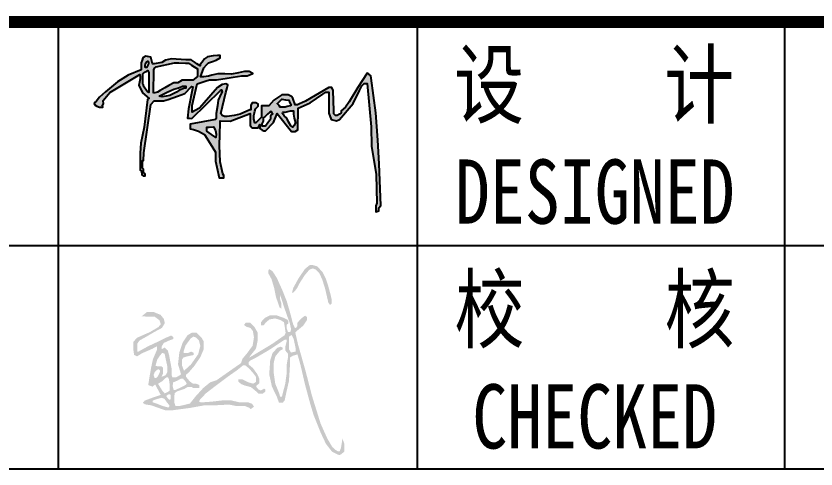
# Model space of a CAD drawing. Extents: x 1155 to 1768, y 184 to 461.
# Drawn here: x 1523.45 to 1552.08, y 184.27 to 200.48 of the extents above; entities that cross this region are included whole.
import ezdxf

# ---------------------------------------------------------------- set-up
doc = ezdxf.new("R2010")
doc.units = 0
doc.header["$LTSCALE"] = 0.125
for name, color, linetype in [('pp-com', 7, 'Continuous'), ('PUB_TITLE', 4, 'Continuous'), ('签名图层', 6, 'Continuous')]:
    doc.layers.add(name, color=color, linetype=linetype)
doc.styles.add('统一文字', font='', dxfattribs={"width": 0.8})
doc.styles.get('统一文字').set_extended_font_data('SimSun')

# ---------------------------------------------------------------- blocks, each defined once
blk = doc.blocks.new('cg')
h = blk.add_hatch(color=256)
h.dxf.hatch_style = 1
h.paths.add_polyline_path([(271371.6, 17706), (271376.3, 17714.4), (271376.1, 17726), (271399.4, 17755.1), (271506.8, 17819), (271507.5, 17810.5), (271507.5, 17804.1), (271503.7, 17779.6), (271511.8, 17764.4), (271516.6, 17753.2), (271540.6, 17733.3), (271538.8, 17734.8), (271534.3, 17730.3), (271521.8, 17630.3), (271510.5, 17574), (271508.1, 17538), (271508.1, 17477.1), (271512.2, 17473.4), (271513.4, 17460), (271518.8, 17456.5), (271525.7, 17456.5), (271525.7, 17461), (271524.9, 17465.2), (271520.2, 17468.6), (271520.2, 17475.1), (271520.2, 17480.5), (271515.9, 17484.5), (271515.9, 17511.6), (271520.1, 17511.6), (271521.1, 17539.4), (271546.5, 17711.6), (271558.1, 17725.6), (271591, 17724.9), (271607.5, 17729.7), (271642, 17742.1), (271667.5, 17751.3), (271691.8, 17775.9), (271695.8, 17774.9), (271680.5, 17696.5), (271676.9, 17663.4), (271683.9, 17662.6), (271693.3, 17661.6), (271795.6, 17762.5), (271795.6, 17762.5), (271799.5, 17763.9), (271800.9, 17757.4), (271797.4, 17751.8), (271787.1, 17728), (271784.2, 17707.5), (271780.3, 17679.2), (271780.3, 17662), (271777.2, 17658.7), (271687.4, 17642.1), (271687.4, 17624.4), (271699, 17622.6), (271716.6, 17617.1), (271738.3, 17604.4), (271758.9, 17572.7), (271777.3, 17541.4), (271777.3, 17508.7), (271782.4, 17487.1), (271790.8, 17448.9), (271807, 17448.9), (271807, 17458.4), (271803.2, 17464.3), (271794.5, 17506.4), (271791.4, 17565.5), (271794.1, 17645), (271794.3, 17653.9), (271829.5, 17652.6), (271902, 17679.8), (271902, 17636.5), (271908.6, 17628.3), (271920, 17628.3), (271930.1, 17628.3), (271935.9, 17639.8), (271935.9, 17639.8), (271936.2, 17626.4), (271943.9, 17620.4), (271949.9, 17617.8), (271956.7, 17617.8), (271984.7, 17647.6), (271997.6, 17679.2), (271997.6, 17679.2), (272049, 17615.2), (272062, 17615.4), (272072.1, 17620.9), (272073, 17699), (272115.7, 17717.7), (272162.1, 17748.7), (272172.8, 17755.9), (272183, 17755.9), (272183, 17743.5), (272183, 17739.1), (272183, 17733.6), (272183, 17680.5), (272191.7, 17658.8), (272210.6, 17653.2), (272220.6, 17658.6), (272270.4, 17716.1), (272292.7, 17762.3), (272300.6, 17778.6), (272309.2, 17787.7), (272320.3, 17787.7), (272334.4, 17632), (272335.7, 17562.8), (272352.3, 17461), (272355.1, 17358.4), (272350.6, 17349.4), (272350.6, 17338.2), (272350.6, 17327.2), (272361.6, 17331.7), (272361.6, 17342.4), (272361.6, 17342.4), (272368.7, 17350.3), (272363.6, 17499.3), (272357.8, 17584.4), (272351.2, 17682.7), (272334.1, 17805.7), (272332.8, 17815), (272325.6, 17820.2), (272320.1, 17824.2), (272286.8, 17772.7), (272255.5, 17721.8), (272242.9, 17702.3), (272227.6, 17689.5), (272227.6, 17681.8), (272221.7, 17677.1), (272212.6, 17672.5), (272206.5, 17672.9), (272200.9, 17678.1), (272200.9, 17685.5), (272200.9, 17688.8), (272198.9, 17762.3), (272193.3, 17773.2), (272182.9, 17773.2), (272099.2, 17723.9), (272086.8, 17718.1), (272081, 17715.3), (272071.2, 17710.6), (272062.9, 17710.6), (272053.6, 17734.2), (272049.4, 17741.1), (272037.2, 17746.6), (272019.7, 17746.6), (272014.8, 17746.6), (272000.5, 17737.4), (271986.7, 17727.4), (271968.4, 17707.6), (271950, 17707.6), (271942.4, 17706.7), (271942.4, 17666.2), (271937.5, 17661.5), (271926.6, 17651), (271921.3, 17646.6), (271917.7, 17646.6), (271914.7, 17659.6), (271914.7, 17672.6), (271917.2, 17682.5), (271918.5, 17687.8), (271920.6, 17696.4), (271925.6, 17701.5), (271929.8, 17706.2), (271929.8, 17713), (271922.1, 17717.5), (271914.9, 17717.5), (271908.9, 17717.5), (271903.6, 17709.1), (271903.6, 17700.6), (271903.6, 17692.9), (271900.2, 17692.9), (271865.4, 17677.4), (271844.5, 17673.1), (271819.1, 17668.9), (271809.8, 17668.9), (271801.4, 17672.7), (271796.7, 17680.1), (271814.7, 17754.9), (271818.9, 17771.9), (271821.4, 17782.5), (271814.4, 17786.3), (271801.6, 17784.1), (271784.8, 17772.3), (271736.9, 17718.3), (271720, 17699.3), (271704.6, 17690.3), (271694, 17684.1), (271694, 17708.9), (271712.2, 17785.7), (271744.2, 17796.7), (271756.2, 17800.8), (271780.8, 17800.8), (271819.3, 17806.8), (271841, 17810.1), (271871.3, 17814.8), (271890.6, 17814.8), (271903.1, 17819.6), (271911.2, 17822.6), (271897.7, 17830.2), (271880.9, 17830.2), (271859.8, 17825.7), (271835.2, 17820.3), (271811.3, 17822), (271786.3, 17822), (271764.1, 17816.5), (271752.2, 17813.6), (271735.7, 17810.4), (271723.2, 17810.4), (271735.4, 17842.6), (271747, 17855), (271752.3, 17860.7), (271767.1, 17866.3), (271779.5, 17871), (271793.6, 17879.4), (271793.6, 17887.4), (271785.1, 17887.1), (271768.9, 17886.5), (271748.8, 17882.8), (271738.4, 17874.9), (271729.9, 17863.9), (271723, 17855), (271723, 17850.2), (271711, 17858.1), (271704.9, 17862.1), (271690.4, 17871.6), (271671, 17871.6), (271620.6, 17875.1), (271598.6, 17870.5), (271585.4, 17862.8), (271558.1, 17857.6), (271552, 17857.6), (271546.5, 17881.2), (271546.5, 17881.2), (271528.1, 17885.2), (271518, 17879.3), (271514.9, 17870.2), (271511.8, 17860.8), (271511.8, 17842), (271511.8, 17835.9), (271465.4, 17816.8), (271427.3, 17792.5), (271383.6, 17757.8), (271362.7, 17738.1), (271350.5, 17722.9), (271346.5, 17720.7), (271343.7, 17715.7), (271346.5, 17710), (271352.8, 17705.7), (271362.7, 17702.4), (271373.8, 17702.4), (271371.6, 17706)])
h.paths.add_polyline_path([(271755.2, 17631.1), (271770.4, 17631.9), (271777, 17618.3), (271779.3, 17606.3), (271778.9, 17594.3), (271763, 17605.1), (271746.9, 17616.1), (271746.1, 17630.6)], flags=16)
h.paths.add_polyline_path([(271575.4, 17741.2), (271604.8, 17755.8), (271617.6, 17762.2), (271628.7, 17767.4), (271644.5, 17771.1), (271648.8, 17773.1), (271659, 17777.6), (271667.8, 17777.6), (271671.5, 17777.6), (271671.5, 17770.9), (271666.3, 17770.9), (271654.9, 17765.7), (271646.5, 17761.9), (271637.4, 17755.8), (271623.5, 17749.1), (271613.6, 17744.3), (271600.9, 17742.2), (271587, 17739), (271575.4, 17741.2)], flags=16)
h.paths.add_polyline_path([(271555.5, 17752.8), (271556.4, 17836.3), (271558.6, 17841.9), (271565.3, 17846.5), (271630.4, 17860.5), (271646.1, 17860.5), (271670, 17859.8), (271680.6, 17859.5), (271691.1, 17853), (271701.3, 17846.7), (271713.2, 17839.3), (271713.2, 17822.3), (271713.2, 17811.7), (271696.6, 17799.1), (271658.4, 17799.1), (271642.7, 17789.2), (271628.3, 17789.2), (271610.3, 17780.3), (271596.6, 17772.1), (271580, 17762.2), (271570.5, 17756.5), (271555.5, 17752.8)], flags=16)
h.paths.add_polyline_path([(271517.9, 17821.7), (271520.2, 17824.7), (271526.7, 17828.3), (271531.7, 17831.1), (271535.3, 17833.1), (271539.1, 17826.1), (271539.1, 17822.7), (271538.5, 17754.5), (271533.9, 17757.6), (271530.3, 17762.2), (271522.5, 17773.5), (271519.9, 17777.3), (271519.9, 17781.8), (271517.9, 17784.7), (271517.9, 17821.7)], flags=16)
h.paths.add_polyline_path([(271533.6, 17866.5), (271529.4, 17863.2), (271528.3, 17860), (271525.3, 17856.8), (271524.2, 17851.6), (271524.5, 17847), (271527.2, 17845.2), (271529.6, 17845.2), (271532.8, 17845.2), (271535.2, 17850.1), (271537.4, 17854.6), (271538.6, 17860.1), (271538.6, 17863.9), (271536.8, 17865.5), (271533.6, 17866.5)], flags=16)
h.paths.add_polyline_path([(271980.8, 17681), (271976.2, 17687.2), (271972, 17684), (271963.7, 17677.8), (271954.7, 17669.6), (271948.1, 17663.7), (271948.1, 17651.8), (271943.5, 17642.8), (271943.5, 17636), (271950.3, 17636), (271956.9, 17636), (271965, 17647.7), (271975.2, 17662.3), (271975.2, 17672.4), (271982.9, 17678.2)], flags=16)
h.paths.add_polyline_path([(271999.1, 17715.7), (272008.3, 17724.9), (272014.9, 17731.5), (272028.5, 17729.1), (272039.3, 17727.2), (272043.6, 17718.3), (272048.2, 17709), (272044.3, 17707.1), (272033.8, 17704.3), (272026.7, 17702.8), (272016.4, 17702.8), (272009.2, 17702.8), (272005.6, 17708.2), (271998.6, 17715.3)], flags=16)
h.paths.add_polyline_path([(272017.3, 17680.1), (272018.6, 17684.1), (272027.2, 17684.1), (272040.8, 17688), (272046.3, 17689.6), (272056.6, 17689.6), (272056.6, 17676.8), (272059, 17663.2), (272063.2, 17645.9), (272057.7, 17635.8), (272054.4, 17630.5), (272047.1, 17635.1), (272038.8, 17650.5), (272032.2, 17662.8), (272022.6, 17670.9), (272017.3, 17680.1)], flags=16)
for points in [[(271371.6, 17706), (271376.3, 17714.4), (271376.1, 17726), (271399.4, 17755.1), (271506.8, 17819), (271507.5, 17810.5), (271507.5, 17804.1), (271503.7, 17779.6), (271511.8, 17764.4), (271516.6, 17753.2), (271540.6, 17733.3), (271538.8, 17734.8), (271534.3, 17730.3), (271521.8, 17630.3), (271510.5, 17574), (271508.1, 17538), (271508.1, 17477.1), (271512.2, 17473.4), (271513.4, 17460), (271518.8, 17456.5), (271525.7, 17456.5), (271525.7, 17461), (271524.9, 17465.2), (271520.2, 17468.6), (271520.2, 17475.1), (271520.2, 17480.5), (271515.9, 17484.5), (271515.9, 17511.6), (271520.1, 17511.6), (271521.1, 17539.4), (271546.5, 17711.6), (271558.1, 17725.6), (271591, 17724.9), (271607.5, 17729.7), (271642, 17742.1), (271667.5, 17751.3), (271691.8, 17775.9), (271695.8, 17774.9), (271680.5, 17696.5), (271676.9, 17663.4), (271683.9, 17662.6), (271693.3, 17661.6), (271795.6, 17762.5), (271795.6, 17762.5), (271799.5, 17763.9), (271800.9, 17757.4), (271797.4, 17751.8), (271787.1, 17728), (271784.2, 17707.5), (271780.3, 17679.2), (271780.3, 17662), (271777.2, 17658.7), (271687.4, 17642.1), (271687.4, 17624.4), (271699, 17622.6), (271716.6, 17617.1), (271738.3, 17604.4), (271758.9, 17572.7), (271777.3, 17541.4), (271777.3, 17508.7), (271782.4, 17487.1), (271790.8, 17448.9), (271807, 17448.9), (271807, 17458.4), (271803.2, 17464.3), (271794.5, 17506.4), (271791.4, 17565.5), (271794.1, 17645), (271794.3, 17653.9), (271829.5, 17652.6), (271902, 17679.8), (271902, 17636.5), (271908.6, 17628.3), (271920, 17628.3), (271930.1, 17628.3), (271935.9, 17639.8), (271935.9, 17639.8), (271936.2, 17626.4), (271943.9, 17620.4), (271949.9, 17617.8), (271956.7, 17617.8), (271984.7, 17647.6), (271997.6, 17679.2), (271997.6, 17679.2), (272049, 17615.2), (272062, 17615.4), (272072.1, 17620.9), (272073, 17699), (272115.7, 17717.7), (272162.1, 17748.7), (272172.8, 17755.9), (272183, 17755.9), (272183, 17743.5), (272183, 17739.1), (272183, 17733.6), (272183, 17680.5), (272191.7, 17658.8), (272210.6, 17653.2), (272220.6, 17658.6), (272270.4, 17716.1), (272292.7, 17762.3), (272300.6, 17778.6), (272309.2, 17787.7), (272320.3, 17787.7), (272334.4, 17632), (272335.7, 17562.8), (272352.3, 17461), (272355.1, 17358.4), (272350.6, 17349.4), (272350.6, 17338.2), (272350.6, 17327.2), (272361.6, 17331.7), (272361.6, 17342.4), (272361.6, 17342.4), (272368.7, 17350.3), (272363.6, 17499.3), (272357.8, 17584.4), (272351.2, 17682.7), (272334.1, 17805.7), (272332.8, 17815), (272325.6, 17820.2), (272320.1, 17824.2), (272286.8, 17772.7), (272255.5, 17721.8), (272242.9, 17702.3), (272227.6, 17689.5), (272227.6, 17681.8), (272221.7, 17677.1), (272212.6, 17672.5), (272206.5, 17672.9), (272200.9, 17678.1), (272200.9, 17685.5), (272200.9, 17688.8), (272198.9, 17762.3), (272193.3, 17773.2), (272182.9, 17773.2), (272099.2, 17723.9), (272086.8, 17718.1), (272081, 17715.3), (272071.2, 17710.6), (272062.9, 17710.6), (272053.6, 17734.2), (272049.4, 17741.1), (272037.2, 17746.6), (272019.7, 17746.6), (272014.8, 17746.6), (272000.5, 17737.4), (271986.7, 17727.4), (271968.4, 17707.6), (271950, 17707.6), (271942.4, 17706.7), (271942.4, 17666.2), (271937.5, 17661.5), (271926.6, 17651), (271921.3, 17646.6), (271917.7, 17646.6), (271914.7, 17659.6), (271914.7, 17672.6), (271917.2, 17682.5), (271918.5, 17687.8), (271920.6, 17696.4), (271925.6, 17701.5), (271929.8, 17706.2), (271929.8, 17713), (271922.1, 17717.5), (271914.9, 17717.5), (271908.9, 17717.5), (271903.6, 17709.1), (271903.6, 17700.6), (271903.6, 17692.9), (271900.2, 17692.9), (271865.4, 17677.4), (271844.5, 17673.1), (271819.1, 17668.9), (271809.8, 17668.9), (271801.4, 17672.7), (271796.7, 17680.1), (271814.7, 17754.9), (271818.9, 17771.9), (271821.4, 17782.5), (271814.4, 17786.3), (271801.6, 17784.1), (271784.8, 17772.3), (271736.9, 17718.3), (271720, 17699.3), (271704.6, 17690.3), (271694, 17684.1), (271694, 17708.9), (271712.2, 17785.7), (271744.2, 17796.7), (271756.2, 17800.8), (271780.8, 17800.8), (271819.3, 17806.8), (271841, 17810.1), (271871.3, 17814.8), (271890.6, 17814.8), (271903.1, 17819.6), (271911.2, 17822.6), (271897.7, 17830.2), (271880.9, 17830.2), (271859.8, 17825.7), (271835.2, 17820.3), (271811.3, 17822), (271786.3, 17822), (271764.1, 17816.5), (271752.2, 17813.6), (271735.7, 17810.4), (271723.2, 17810.4), (271735.4, 17842.6), (271747, 17855), (271752.3, 17860.7), (271767.1, 17866.3), (271779.5, 17871), (271793.6, 17879.4), (271793.6, 17887.4), (271785.1, 17887.1), (271768.9, 17886.5), (271748.8, 17882.8), (271738.4, 17874.9), (271729.9, 17863.9), (271723, 17855), (271723, 17850.2), (271711, 17858.1), (271704.9, 17862.1), (271690.4, 17871.6), (271671, 17871.6), (271620.6, 17875.1), (271598.6, 17870.5), (271585.4, 17862.8), (271558.1, 17857.6), (271552, 17857.6), (271546.5, 17881.2), (271546.5, 17881.2), (271528.1, 17885.2), (271518, 17879.3), (271514.9, 17870.2), (271511.8, 17860.8), (271511.8, 17842), (271511.8, 17835.9), (271465.4, 17816.8), (271427.3, 17792.5), (271383.6, 17757.8), (271362.7, 17738.1), (271350.5, 17722.9), (271346.5, 17720.7), (271343.7, 17715.7), (271346.5, 17710), (271352.8, 17705.7), (271362.7, 17702.4), (271373.8, 17702.4), (271371.6, 17706)], [(271533.6, 17866.5), (271529.4, 17863.2), (271528.3, 17860), (271525.3, 17856.8), (271524.2, 17851.6), (271524.5, 17847), (271527.2, 17845.2), (271529.6, 17845.2), (271532.8, 17845.2), (271535.2, 17850.1), (271537.4, 17854.6), (271538.6, 17860.1), (271538.6, 17863.9), (271536.8, 17865.5), (271533.6, 17866.5)], [(271555.5, 17752.8), (271556.4, 17836.3), (271558.6, 17841.9), (271565.3, 17846.5), (271630.4, 17860.5), (271646.1, 17860.5), (271670, 17859.8), (271680.6, 17859.5), (271691.1, 17853), (271701.3, 17846.7), (271713.2, 17839.3), (271713.2, 17822.3), (271713.2, 17811.7), (271696.6, 17799.1), (271658.4, 17799.1), (271642.7, 17789.2), (271628.3, 17789.2), (271610.3, 17780.3), (271596.6, 17772.1), (271580, 17762.2), (271570.5, 17756.5), (271555.5, 17752.8)], [(271517.9, 17821.7), (271520.2, 17824.7), (271526.7, 17828.3), (271531.7, 17831.1), (271535.3, 17833.1), (271539.1, 17826.1), (271539.1, 17822.7), (271538.5, 17754.5), (271533.9, 17757.6), (271530.3, 17762.2), (271522.5, 17773.5), (271519.9, 17777.3), (271519.9, 17781.8), (271517.9, 17784.7), (271517.9, 17821.7)], [(271575.4, 17741.2), (271604.8, 17755.8), (271617.6, 17762.2), (271628.7, 17767.4), (271644.5, 17771.1), (271648.8, 17773.1), (271659, 17777.6), (271667.8, 17777.6), (271671.5, 17777.6), (271671.5, 17770.9), (271666.3, 17770.9), (271654.9, 17765.7), (271646.5, 17761.9), (271637.4, 17755.8), (271623.5, 17749.1), (271613.6, 17744.3), (271600.9, 17742.2), (271587, 17739), (271575.4, 17741.2)], [(271999.1, 17715.7), (272008.3, 17724.9), (272014.9, 17731.5), (272028.5, 17729.1), (272039.3, 17727.2), (272043.6, 17718.3), (272048.2, 17709), (272044.3, 17707.1), (272033.8, 17704.3), (272026.7, 17702.8), (272016.4, 17702.8), (272009.2, 17702.8), (272005.6, 17708.2), (271998.6, 17715.3)], [(271980.8, 17681), (271976.2, 17687.2), (271972, 17684), (271963.7, 17677.8), (271954.7, 17669.6), (271948.1, 17663.7), (271948.1, 17651.8), (271943.5, 17642.8), (271943.5, 17636), (271950.3, 17636), (271956.9, 17636), (271965, 17647.7), (271975.2, 17662.3), (271975.2, 17672.4), (271982.9, 17678.2)], [(272017.3, 17680.1), (272018.6, 17684.1), (272027.2, 17684.1), (272040.8, 17688), (272046.3, 17689.6), (272056.6, 17689.6), (272056.6, 17676.8), (272059, 17663.2), (272063.2, 17645.9), (272057.7, 17635.8), (272054.4, 17630.5), (272047.1, 17635.1), (272038.8, 17650.5), (272032.2, 17662.8), (272022.6, 17670.9), (272017.3, 17680.1)], [(271755.2, 17631.1), (271770.4, 17631.9), (271777, 17618.3), (271779.3, 17606.3), (271778.9, 17594.3), (271763, 17605.1), (271746.9, 17616.1), (271746.1, 17630.6)]]:
    blk.add_lwpolyline(points, close=True)

msp = doc.modelspace()

# ---------------------------------------------------------------- hatches: boundary and pattern name
at = {"layer": '签名图层'}
h = msp.add_hatch(color=0, dxfattribs=at)
h.paths.add_polyline_path([(1532.786, 191.1), (1532.631, 191.345), (1532.514, 191.422), (1532.479, 191.374), (1532.479, 191.272), (1532.592, 191.066), (1532.689, 190.74), (1532.751, 190.429), (1532.879, 190.053), (1532.945, 190.006), (1532.945, 190.196), (1532.895, 190.359), (1532.895, 190.499), (1532.945, 190.375), (1533.027, 190.111), (1533.134, 189.798), (1533.245, 189.493), (1533.295, 189.264), (1533.262, 189.165), (1533.182, 189.165), (1533.141, 189.294), (1533.141, 189.435), (1533.197, 189.476), (1533.197, 189.552), (1533.154, 189.618), (1533.033, 189.676), (1532.771, 189.767), (1532.535, 189.767), (1532.347, 189.669), (1532.213, 189.52), (1532.213, 189.406), (1532.308, 189.406), (1532.39, 189.512), (1532.518, 189.618), (1532.717, 189.657), (1532.916, 189.598), (1533.039, 189.52), (1533.063, 189.384), (1533.097, 189.144), (1533.065, 189.059), (1532.628, 188.752), (1532.063, 188.411), (1531.79, 188.25), (1531.858, 188.349), (1532.038, 188.576), (1532.094, 188.852), (1532.094, 189.155), (1531.976, 189.363), (1531.84, 189.499), (1531.669, 189.499), (1531.607, 189.425), (1531.685, 189.363), (1531.84, 189.313), (1531.927, 189.205), (1531.964, 188.976), (1531.917, 188.681), (1531.723, 188.416), (1531.556, 188.214), (1531.5, 188.056), (1531.171, 187.827), (1530.632, 187.449), (1530.396, 187.368), (1530.148, 187.164), (1529.866, 186.854), (1529.673, 186.609), (1529.32, 186.525), (1529.158, 186.525), (1529.113, 186.661), (1529.113, 186.873), (1529.134, 186.989), (1529.223, 187.051), (1529.475, 187.133), (1529.592, 187.202), (1529.733, 187.202), (1529.795, 187.165), (1529.904, 187.165), (1530.016, 187.165), (1530.016, 187.271), (1529.897, 187.318), (1529.787, 187.318), (1529.669, 187.404), (1529.528, 187.573), (1529.528, 187.64), (1529.618, 187.707), (1529.827, 187.95), (1530.048, 188.272), (1530.166, 188.55), (1530.166, 188.838), (1530.09, 188.968), (1529.905, 189.147), (1529.743, 189.147), (1529.588, 189.054), (1529.411, 188.788), (1529.295, 188.438), (1529.248, 188.015), (1529.354, 187.661), (1529.324, 187.629), (1529.182, 187.55), (1529.044, 187.55), (1529.017, 187.634), (1529.017, 187.865), (1528.929, 188.339), (1528.882, 188.511), (1528.771, 188.614), (1528.657, 188.555), (1528.657, 188.641), (1528.74, 188.78), (1528.932, 188.866), (1529.077, 188.919), (1529.077, 188.991), (1529.002, 189.044), (1528.843, 188.978), (1528.549, 188.833), (1528.173, 188.658), (1527.951, 188.536), (1527.837, 188.472), (1527.795, 188.472), (1527.795, 188.566), (1527.795, 188.762), (1527.867, 188.865), (1528.079, 188.984), (1528.398, 189.17), (1528.674, 189.318), (1528.777, 189.493), (1528.738, 189.643), (1528.624, 189.784), (1528.382, 189.884), (1528.134, 189.884), (1527.939, 189.727), (1528.135, 189.725), (1528.407, 189.725), (1528.589, 189.585), (1528.629, 189.446), (1528.541, 189.344), (1528.242, 189.168), (1527.787, 188.968), (1527.643, 188.815), (1527.643, 188.587), (1527.677, 188.349), (1527.784, 188.301), (1527.966, 188.413), (1528.314, 188.563), (1528.496, 188.659), (1528.496, 188.539), (1528.349, 188.192), (1528.283, 187.885), (1528.218, 187.503), (1528.182, 187.273), (1528.33, 187.216), (1528.435, 187.293), (1528.471, 187.215), (1528.57, 187.03), (1528.628, 186.92), (1528.33, 186.818), (1528.052, 186.714), (1527.988, 186.633), (1528.071, 186.58), (1528.296, 186.545), (1528.524, 186.462), (1528.786, 186.371), (1529.063, 186.371), (1529.672, 186.452), (1530.2, 186.548), (1530.585, 186.548), (1531.073, 186.573), (1531.324, 186.524), (1531.636, 186.524), (1531.783, 186.465), (1531.851, 186.411), (1531.966, 186.499), (1531.902, 186.598), (1531.749, 186.656), (1531.436, 186.656), (1531.131, 186.727), (1530.872, 186.727), (1530.458, 186.678), (1530.067, 186.65), (1530.001, 186.674), (1530.039, 186.76), (1530.251, 186.98), (1530.661, 187.295), (1531.057, 187.59), (1531.363, 187.805), (1531.572, 187.974), (1531.659, 187.974), (1531.767, 187.883), (1531.903, 187.741), (1532.041, 187.562), (1532.041, 187.382), (1531.933, 187.322), (1531.752, 187.375), (1531.546, 187.475), (1531.41, 187.475), (1531.41, 187.392), (1531.51, 187.305), (1531.648, 187.252), (1531.852, 187.199), (1531.979, 187.101), (1532.137, 186.958), (1532.275, 186.958), (1532.366, 187.035), (1532.366, 187.122), (1532.323, 187.146), (1532.268, 187.105), (1532.196, 187.077), (1532.113, 187.126), (1532.049, 187.207), (1532.049, 187.245), (1532.158, 187.335), (1532.158, 187.499), (1532.084, 187.666), (1531.922, 187.885), (1531.771, 188.008), (1531.771, 188.091), (1531.841, 188.154), (1532.047, 188.259), (1532.499, 188.522), (1532.89, 188.781), (1533.073, 188.9), (1533.134, 188.9), (1533.134, 188.828), (1533.089, 188.656), (1533.089, 188.507), (1533.179, 188.397), (1533.179, 188.246), (1533.134, 187.981), (1533.134, 187.675), (1533.083, 187.312), (1532.964, 186.859), (1532.903, 186.859), (1532.856, 187.005), (1532.727, 187.324), (1532.67, 187.717), (1532.67, 188.05), (1532.727, 188.295), (1532.902, 188.507), (1532.996, 188.55), (1532.996, 188.61), (1532.912, 188.645), (1532.794, 188.599), (1532.627, 188.411), (1532.546, 188.16), (1532.511, 187.656), (1532.608, 187.215), (1532.778, 186.868), (1532.858, 186.644), (1532.999, 186.644), (1533.063, 186.722), (1533.133, 187.048), (1533.217, 187.415), (1533.252, 187.955), (1533.252, 188.257), (1533.362, 188.324), (1533.524, 188.367), (1533.627, 188), (1533.792, 187.291), (1533.969, 186.633), (1534.099, 186.2), (1534.347, 185.579), (1534.539, 185.169), (1534.759, 184.886), (1534.932, 184.8), (1535.018, 184.764), (1535.086, 184.793), (1535.196, 184.889), (1535.196, 185.178), (1535.122, 185.38), (1535.122, 185.293), (1535.078, 185.023), (1535.033, 184.903), (1534.959, 184.903), (1534.86, 184.968), (1534.767, 185.056), (1534.586, 185.366), (1534.35, 185.893), (1534.045, 186.874), (1533.81, 187.783), (1533.548, 188.702), (1533.445, 189.147), (1533.525, 189.23), (1533.725, 189.396), (1533.859, 189.591), (1533.859, 189.708), (1533.797, 189.754), (1533.68, 189.675), (1533.512, 189.497), (1533.512, 189.377), (1533.46, 189.306), (1533.419, 189.336), (1533.365, 189.453), (1533.266, 189.832), (1533.144, 190.258), (1532.993, 190.64)])
h.paths.add_polyline_path([(1533.314, 189.065), (1533.387, 188.922), (1533.46, 188.566), (1533.46, 188.473), (1533.288, 188.435), (1533.224, 188.545), (1533.224, 188.782), (1533.224, 189.008)], flags=16)
h.paths.add_polyline_path([(1529.998, 188.863), (1530.045, 188.671), (1529.968, 188.375), (1529.711, 188.01), (1529.462, 187.782), (1529.385, 187.987), (1529.385, 188.173), (1529.444, 188.259), (1529.574, 188.298), (1529.802, 188.345), (1529.802, 188.428), (1529.722, 188.469), (1529.613, 188.425), (1529.444, 188.425), (1529.444, 188.472), (1529.515, 188.683), (1529.699, 188.94), (1529.8, 189.006), (1529.897, 188.97)], flags=16)
h.paths.add_polyline_path([(1528.77, 188.39), (1528.812, 188.183), (1528.869, 187.919), (1528.869, 187.748), (1528.803, 187.622), (1528.653, 187.565), (1528.713, 187.691), (1528.713, 187.895), (1528.644, 187.946), (1528.509, 187.946), (1528.443, 187.958), (1528.5, 188.174), (1528.617, 188.348), (1528.686, 188.423)], flags=16)
h.paths.add_polyline_path([(1529.427, 187.501), (1529.521, 187.392), (1529.558, 187.315), (1529.507, 187.27), (1529.33, 187.176), (1529.154, 187.099), (1529.09, 187.099), (1529.05, 187.256), (1529.069, 187.294), (1529.069, 187.364), (1529.213, 187.425), (1529.356, 187.501)], flags=16)
h.paths.add_polyline_path([(1528.89, 187.546), (1528.92, 187.48), (1528.95, 187.287), (1528.95, 187.07), (1528.86, 187.011), (1528.769, 186.975), (1528.689, 187.066), (1528.585, 187.234), (1528.532, 187.313), (1528.699, 187.423), (1528.771, 187.499), (1528.834, 187.546)], flags=16)
h.paths.add_polyline_path([(1528.609, 187.792), (1528.589, 187.712), (1528.519, 187.576), (1528.459, 187.52), (1528.407, 187.531), (1528.375, 187.637), (1528.421, 187.748), (1528.489, 187.814), (1528.556, 187.839)], flags=16)
h.paths.add_polyline_path([(1528.964, 186.939), (1528.989, 186.892), (1528.989, 186.786), (1528.959, 186.732), (1528.877, 186.8), (1528.827, 186.88), (1528.905, 186.939)], flags=16)
h.paths.add_polyline_path([(1528.759, 186.781), (1528.851, 186.654), (1528.937, 186.544), (1528.937, 186.501), (1528.895, 186.468), (1528.673, 186.531), (1528.486, 186.607), (1528.343, 186.654), (1528.343, 186.715), (1528.455, 186.76), (1528.66, 186.816)], flags=16)
h.paths.add_polyline_path([(1533.783, 191.203), (1533.944, 191.398), (1534.069, 191.447), (1534.18, 191.404), (1534.299, 191.281), (1534.406, 191.056), (1534.51, 190.725), (1534.577, 190.435), (1534.629, 190.212), (1534.689, 190.142), (1534.749, 190.194), (1534.749, 190.326), (1534.703, 190.521), (1534.621, 190.825), (1534.528, 191.103), (1534.422, 191.312), (1534.229, 191.521), (1534.081, 191.563), (1533.956, 191.563), (1533.79, 191.428), (1533.565, 191.101), (1533.374, 190.754), (1533.324, 190.575), (1533.391, 190.595), (1533.491, 190.713), (1533.616, 190.948)])

# ---------------------------------------------------------------- linework, layer by layer
at = {"color": 7}
msp.add_line((1460.945, 192.267), (1576.634, 192.267), dxfattribs=at)
at = {"layer": 'pp-com'}
msp.add_lwpolyline([(1767.624, 184.267), (1382.624, 184.267)], dxfattribs=at)
at = {"layer": 'PUB_TITLE', "color": 7, "const_width": 0.429}
msp.add_lwpolyline([(1382.624, 200.267), (1767.624, 200.267)], dxfattribs=at)
at = {"layer": 'PUB_TITLE', "color": 7}
for points in [[(1524.954, 200.267), (1524.954, 184.267)], [(1537.799, 200.267), (1537.799, 184.267)], [(1550.945, 200.267), (1550.945, 184.267)]]:
    msp.add_lwpolyline(points, dxfattribs=at)

# ---------------------------------------------------------------- block references
at = {"xscale": 0.01000000000931323, "yscale": 0.01000000000931323, "zscale": 0.01}
msp.add_blockref('cg', (-1187.186, 20.194), dxfattribs=at)

# ---------------------------------------------------------------- texts
at = {"color": 7, "style": '统一文字', "width": 0.8}
for s, p in [('设    计', (1539.123, 196.88)), ('DESIGNED', (1539.153, 193.047)), ('校    核', (1539.138, 188.836)), ('CHECKED', (1539.777, 185.002))]:
    msp.add_text(s, height=2.3, dxfattribs=at).set_placement(p)

doc.saveas('drawing.dxf')
